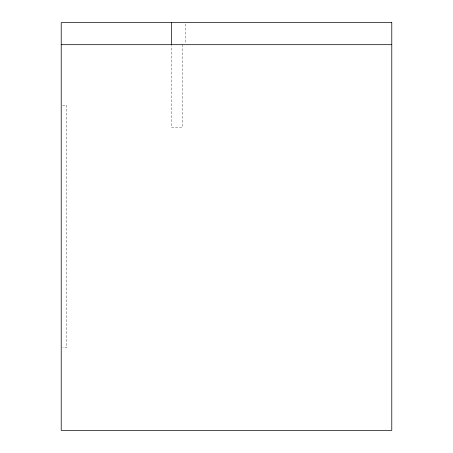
<?xml version="1.0" encoding="UTF-8"?>
<svg xmlns="http://www.w3.org/2000/svg" width="453" height="453" viewBox="0 0 453 453"><rect width="100%" height="100%" fill="white"/><g stroke="black" fill="none" stroke-linecap="round" stroke-linejoin="round"><path stroke-width="0.34" stroke-dasharray="2.27 1.7" d="M62.593 105.294L66.727 105.294L66.727 347.706L62.593 347.706M185.181 24.026L185.181 43.312M182.423 44.688L182.423 127.327L171.404 127.327L171.404 45.396"/><path stroke-width="0.68" d="M61.217 44.688L391.783 44.688M171.404 22.65L171.404 44.688M391.783 22.65L61.217 22.65L61.217 430.35L391.783 430.35L391.783 22.65"/></g></svg>
